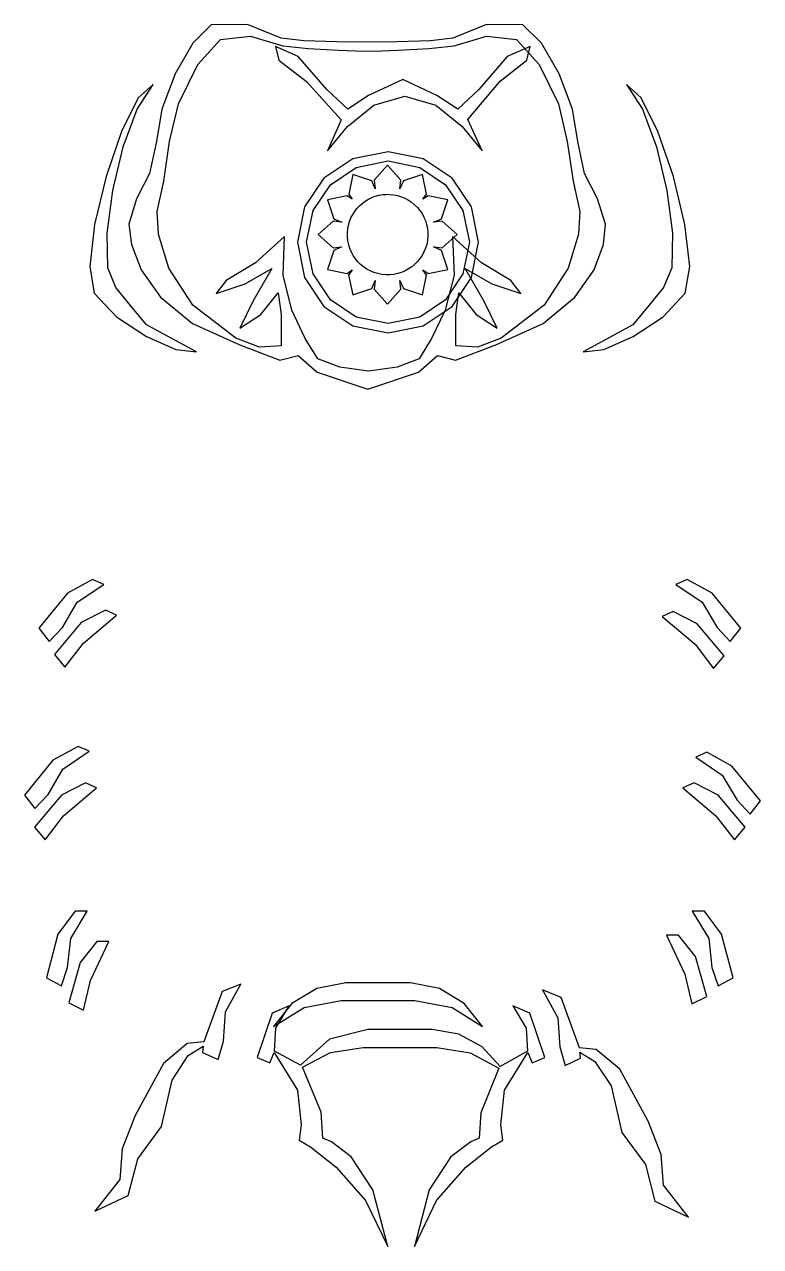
# Model space of a CAD drawing. Extents: x 1 to 93, y -156 to -3.
import ezdxf

# ---------------------------------------------------------------- set-up
doc = ezdxf.new("R2010")
doc.units = 0
doc.layers.get('0').update_dxf_attribs({"linetype": 'continuous'})

msp = doc.modelspace()

# ---------------------------------------------------------------- linework, layer by layer
at = {"color": 0}
for points in [[(27.83, -42.96), (32.85, -44.85), (35.12, -44.27), (37.49, -46.35), (43.84, -48.5), (50.18, -46.35), (52.55, -44.27), (54.82, -44.85), (59.85, -42.96), (65.76, -40.26), (69.75, -36.99), (72.16, -33.56), (73.32, -30.38), (73.56, -27.83), (72.59, -24.66), (70.96, -21.5), (70.1, -17.51), (69.44, -13.47), (67.77, -9.04), (65.55, -5.2), (63.23, -2.92), (58.7, -2.86), (54.48, -4.57), (51.67, -4.9), (47.53, -5.02), (43.75, -5.1), (39.96, -5.02), (35.83, -4.9), (33.02, -4.57), (28.8, -2.86), (24.26, -2.92), (21.95, -5.2), (19.73, -9.04), (18.06, -13.47), (17.4, -17.51), (16.54, -21.5), (14.91, -24.66), (13.94, -27.83), (14.26, -30.38), (15.47, -33.56), (17.91, -36.99), (21.91, -40.26)], [(17.49, -26.28), (18.34, -22.45), (19.05, -17.51), (20.14, -12.81), (22.57, -7.87), (25.41, -4.73), (29.15, -4.34), (33.2, -5.52), (36.36, -5.86), (40.19, -6.07), (43.34, -6.19), (43.92, -6.17), (44.51, -6.19), (47.66, -6.07), (51.49, -5.86), (54.65, -5.52), (58.7, -4.34), (62.44, -4.73), (65.27, -7.87), (67.71, -12.81), (68.79, -17.51), (69.51, -22.45), (70.36, -26.28), (70.19, -29.12), (68.9, -33.34), (65.89, -37.99), (60.54, -42.1), (57.55, -43.25), (54.84, -43.05), (54.83, -39.17), (55.24, -36.42), (57.4, -39.16), (60.02, -40.88), (58.34, -37.44), (56.01, -33.39), (59.37, -35.31), (62.97, -36.54), (61.72, -34.89), (58.06, -32.7), (54.45, -29.4), (54.62, -34.24), (53.51, -38.59), (51.82, -42.17), (50.28, -44.69), (47.5, -45.72), (43.92, -46.25), (40.35, -45.72), (37.57, -44.69), (36.02, -42.17), (34.34, -38.59), (33.23, -34.24), (33.4, -29.4), (29.79, -32.7), (26.12, -34.89), (24.87, -36.54), (28.48, -35.31), (31.83, -33.39), (29.51, -37.44), (27.83, -40.88), (30.44, -39.16), (32.61, -36.42), (33.02, -39.17), (33.01, -43.05), (30.3, -43.25), (27.31, -42.1), (21.96, -37.99), (18.94, -33.34), (17.65, -29.12)], [(64.13, -5.61), (61.29, -6.88), (57.71, -11), (55.09, -13.47), (52.48, -11.76), (48.21, -9.73), (43.94, -11.76), (41.32, -13.47), (38.71, -11), (35.13, -6.88), (32.29, -5.61), (32.69, -7.32), (36.17, -10), (40.52, -14.79), (38.78, -18.69), (41.3, -15.65), (44.61, -12.98), (48.47, -11.85), (52.33, -12.98), (55.63, -15.64), (58.16, -18.69), (56.37, -14.74), (60.4, -9.98), (63.75, -7.32)], [(12.33, -35.78), (11.31, -33.31), (11.23, -28.97), (11.94, -23.64), (13.24, -18.18), (14.98, -13.47), (16.97, -10.39), (15.12, -12.03), (13.04, -16.24), (11.11, -21.9), (9.66, -27.9), (9.05, -33.13), (9.63, -36.48), (12.4, -39.44), (16.14, -41.91), (19.82, -43.51), (22.4, -43.81), (16.16, -40.43), (14.16, -38.04)], [(80.84, -35.78), (79.01, -38.04), (77.01, -40.43), (70.77, -43.81), (73.35, -43.51), (77.03, -41.91), (80.77, -39.44), (83.54, -36.48), (84.12, -33.13), (83.51, -27.9), (82.06, -21.9), (80.12, -16.24), (78.05, -12.03), (76.2, -10.39), (78.19, -13.47), (79.93, -18.18), (81.23, -23.64), (81.94, -28.97), (81.86, -33.31)], [(46.37, -18.78), (41.95, -19.67), (38.35, -22.1), (35.92, -25.7), (35.03, -30.11), (35.92, -34.53), (38.35, -38.13), (41.95, -40.56), (46.37, -41.45), (50.78, -40.56), (54.38, -38.13), (56.81, -34.53), (57.7, -30.11), (56.81, -25.7), (54.38, -22.1), (50.78, -19.67)], [(46.37, -40.29), (42.4, -39.49), (39.17, -37.31), (36.99, -34.08), (36.19, -30.11), (36.99, -26.15), (39.17, -22.92), (42.4, -20.74), (46.37, -19.94), (50.33, -20.74), (53.56, -22.92), (55.74, -26.15), (56.54, -30.11), (55.74, -34.08), (53.56, -37.31), (50.33, -39.49)], [(46.31, -20.46), (44.64, -22.34), (44.77, -23.41), (44.34, -22.42), (41.95, -21.63), (41.45, -24.1), (41.89, -24.73), (41.26, -24.29), (38.79, -24.79), (39.58, -27.18), (40.58, -27.61), (39.5, -27.48), (37.61, -29.16), (39.5, -30.83), (40.56, -30.7), (39.58, -31.13), (38.79, -33.52), (41.26, -34.03), (41.89, -33.58), (41.44, -34.21), (41.95, -36.68), (44.34, -35.89), (44.77, -34.89), (44.64, -35.98), (46.31, -37.86), (47.99, -35.98), (47.86, -34.91), (48.29, -35.89), (50.68, -36.68), (51.18, -34.22), (50.74, -33.58), (51.37, -34.03), (53.84, -33.53), (53.05, -31.13), (52.05, -30.7), (53.13, -30.83), (55.02, -29.16), (53.13, -27.48), (52.06, -27.61), (53.05, -27.18), (53.84, -24.79), (51.37, -24.29), (50.74, -24.73), (51.19, -24.1), (50.68, -21.63), (48.29, -22.42), (47.86, -23.42), (47.99, -22.34)], [(3.99, -80.07), (5.64, -78.31), (7.5, -75.16), (10.8, -72.91), (9.4, -72.3), (6.26, -74.03), (2.69, -78.4)], [(89.17, -80.07), (90.48, -78.4), (86.9, -74.03), (83.77, -72.3), (82.37, -72.91), (85.67, -75.16), (87.53, -78.31)], [(4.63, -81.68), (5.95, -83.28), (8.27, -80.25), (12.39, -76.76), (11.01, -76.15), (7.99, -77.68)], [(87.09, -83.44), (88.41, -81.84), (85.04, -77.84), (82.03, -76.31), (80.64, -76.92), (84.77, -80.41)], [(9, -93.79), (7.6, -93.19), (4.46, -94.92), (0.89, -99.29), (2.19, -100.96), (3.84, -99.2), (5.7, -96.05)], [(91.66, -101.68), (92.97, -100.01), (89.39, -95.64), (86.26, -93.91), (84.85, -94.52), (88.16, -96.77), (90.02, -99.92)], [(2.14, -103.28), (3.46, -104.89), (5.78, -101.86), (9.91, -98.37), (8.52, -97.76), (5.51, -99.29)], [(91.03, -103.28), (87.66, -99.29), (84.65, -97.76), (83.26, -98.37), (87.39, -101.86), (89.7, -104.89)], [(8.75, -113.79), (7.23, -113.81), (5.08, -116.68), (3.63, -122.14), (5.51, -123.12), (6.28, -120.84), (6.67, -117.21)], [(84.42, -113.79), (86.5, -117.21), (86.89, -120.84), (87.66, -123.12), (89.54, -122.14), (88.09, -116.68), (85.94, -113.81)], [(6.42, -125.26), (8.29, -126.18), (9.15, -122.47), (11.46, -117.58), (9.95, -117.6), (7.84, -120.23)], [(81.2, -116.81), (83.51, -121.69), (84.37, -125.4), (86.24, -124.49), (84.82, -119.46), (82.71, -116.82)], [(27.96, -122.92), (25.62, -123.85), (23.31, -130.15), (21.25, -130.36), (18.27, -132.85), (14.72, -139.35), (13.12, -143.53), (12.83, -147.36), (9.68, -151.34), (13.88, -149.35), (15.07, -144.78), (18.02, -140.74), (19.35, -134.93), (21.38, -131.87), (23.25, -130.69), (23.18, -131.47), (25.1, -132.37), (25.78, -130.06), (26.02, -126.41)], [(32.04, -128.22), (35.86, -125.86), (40.51, -124.99), (49.74, -124.99), (54.39, -125.86), (58.2, -128.22), (55.89, -125.36), (52.8, -123.46), (49.16, -122.78), (41.09, -122.78), (37.45, -123.46), (34.35, -125.36)], [(70.33, -130.88), (68.01, -124.58), (65.67, -123.65), (67.61, -127.14), (67.86, -130.79), (68.54, -133.1), (70.45, -132.19), (70.38, -131.42), (72.25, -132.6), (74.28, -135.65), (75.61, -141.47), (78.56, -145.51), (79.75, -150.08), (83.95, -152.07), (80.81, -148.08), (80.52, -144.26), (78.91, -140.08), (75.36, -133.58), (72.39, -131.09)], [(61.99, -125.64), (63.64, -128.45), (63.83, -131.31), (60.41, -133.22), (58.13, -130.79), (55.23, -129.2), (51.9, -128.62), (43.83, -128.62), (39.06, -129.83), (35.42, -133.07), (32.16, -131.31), (32.34, -128.45), (34, -125.64), (31.86, -126.57), (30.01, -132.1), (31.6, -132.79), (32.14, -131.47), (35.05, -136.18), (35.51, -140.53), (35.27, -142.44), (36.66, -143.3), (39.89, -145.84), (43.57, -150.01), (46.33, -155.76), (44.47, -148.65), (41.74, -144.54), (39.28, -142.64), (38.2, -142.18), (38, -138.96), (35.67, -133.33), (39.16, -131.5), (43.25, -130.84), (52.48, -130.84), (56.66, -131.53), (60.21, -133.45), (57.97, -139.03), (57.78, -142.18), (56.71, -142.64), (54.24, -144.54), (51.51, -148.65), (49.66, -155.76), (52.41, -150.01), (56.1, -145.84), (59.33, -143.3), (60.71, -142.44), (60.48, -140.53), (60.94, -136.18), (63.84, -131.47), (64.38, -132.79), (65.98, -132.1), (64.12, -126.57)]]:
    msp.add_lwpolyline(points, close=True, dxfattribs=at)
msp.add_lwpolyline([(46.19, -24.12, -0.017553), (46.55, -24.12, -0.413957), (51.35, -29.38, -0.414037), (46.09, -34.19, -0.414041), (41.29, -28.92, -0.393631)], format="xyb", close=True, dxfattribs=at)

doc.saveas('drawing.dxf')
